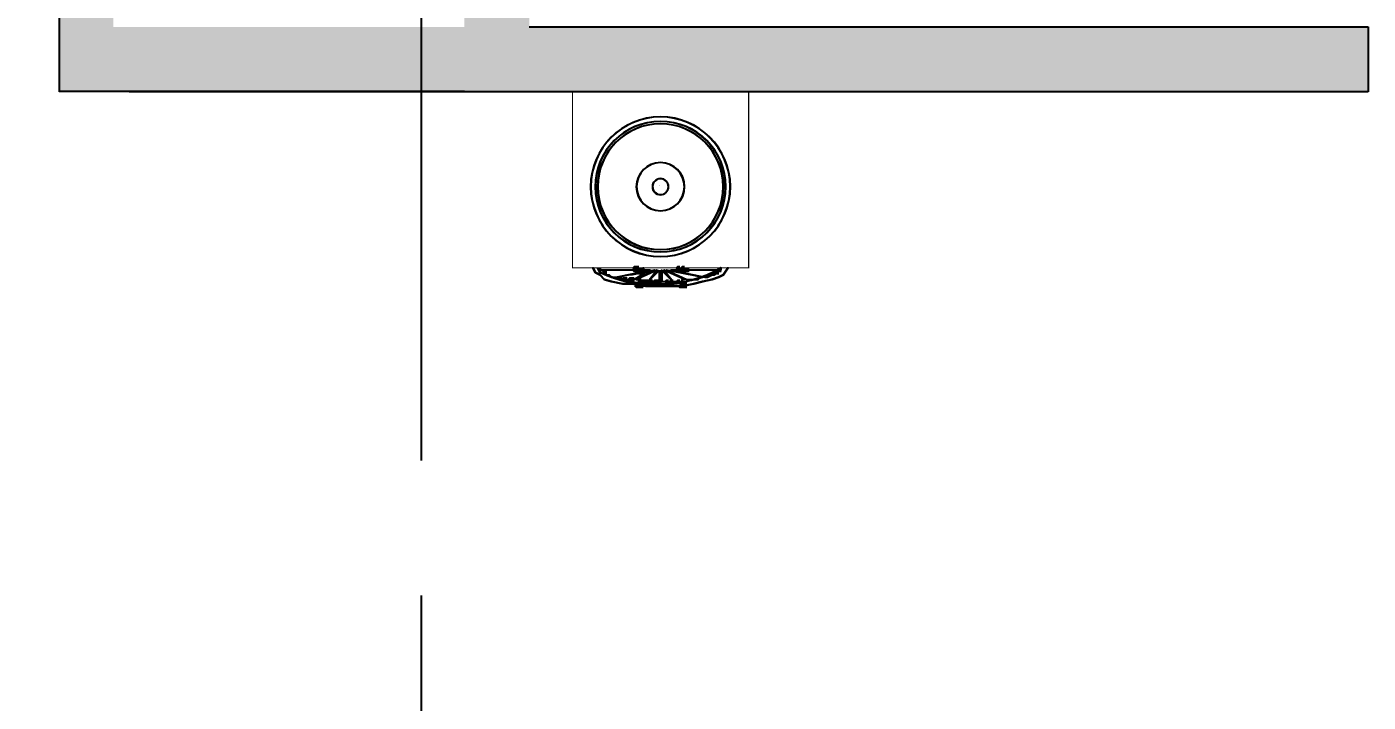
# Model space of a CAD drawing. Header units: millimetres. Extents: x -9318 to 9016603, y 0 to 838141.
# Drawn here: x 92672 to 95155, y 457073 to 458323 of the extents above; entities that cross this region are included whole.
import ezdxf
from ezdxf import colors
from ezdxf.entities.mleader import LeaderData, LeaderLine
from ezdxf.math import Vec2, Vec3

# ---------------------------------------------------------------- set-up
doc = ezdxf.new("R2010")
doc.units = ezdxf.units.MM
doc.linetypes.add('CENTER', pattern=[2, 1.25, -0.25, 0.25, -0.25])
doc.layers.add('ТХ_обор_бытовое', color=14, linetype='Continuous')
doc.styles.add('ISOCPEUR', font='isocpeur.ttf', dxfattribs={"width": 0.7})

# ---------------------------------------------------------------- blocks, each defined once
blk = doc.blocks.new('_DotSmall')
at = {"color": 8, "linetype": 'ByBlock', "const_width": 0.5}
blk.add_lwpolyline([(-0.0625, 0, 1), (0.0625, 0, 1)], format="xyb", close=True, dxfattribs=at)
blk = doc.blocks.new('У300')
at = {"layer": 'ТХ_обор_бытовое', "transparency": 33554559}
for points in [[(-230550.5, 67413.5), (-230554.7, 67413.5), (-230554.7, 67409.3), (-230550.5, 67405.1), (-230546.2, 67409.3), (-230546.2, 67413.5)], [(-230550.5, 67413), (-230554.7, 67413), (-230554.7, 67408.8), (-230550.5, 67404.6), (-230546.3, 67408.8), (-230546.3, 67413)], [(-230546.2, 67417.8), (-230550.5, 67417.8), (-230550.5, 67413.5), (-230546.2, 67409.3), (-230542, 67413.5), (-230542, 67417.8)], [(-230546.3, 67417.3), (-230550.5, 67417.3), (-230550.5, 67413), (-230546.3, 67408.8), (-230542, 67413), (-230542, 67417.3)], [(-230575.9, 67354.3), (-230580.1, 67354.3), (-230580.1, 67350), (-230575.9, 67345.8), (-230571.6, 67350), (-230571.6, 67354.3)], [(-230575.9, 67354.3), (-230580.1, 67354.3), (-230580.1, 67350), (-230575.9, 67345.8), (-230571.6, 67350), (-230571.6, 67354.3)], [(-230575.9, 67354.3), (-230580.1, 67354.3), (-230580.1, 67350), (-230575.9, 67345.8), (-230571.6, 67350), (-230571.6, 67354.3)], [(-230575.9, 67354.3), (-230580.1, 67354.3), (-230580.1, 67350), (-230575.9, 67345.8), (-230571.6, 67350), (-230571.6, 67354.3)], [(-230575.9, 67354.3), (-230580.1, 67354.3), (-230580.1, 67350), (-230575.9, 67345.8), (-230571.6, 67350), (-230571.6, 67354.3)], [(-230575.9, 67354.3), (-230580.1, 67354.3), (-230580.1, 67350), (-230575.9, 67345.8), (-230571.6, 67350), (-230571.6, 67354.3)], [(-230575.9, 67353.8), (-230580.1, 67353.8), (-230580.1, 67349.5), (-230575.9, 67345.3), (-230571.7, 67349.5), (-230571.7, 67353.8)], [(-230575.9, 67353.8), (-230580.1, 67353.8), (-230580.1, 67349.5), (-230575.9, 67345.3), (-230571.7, 67349.5), (-230571.7, 67353.8)], [(-230575.9, 67353.8), (-230580.1, 67353.8), (-230580.1, 67349.5), (-230575.9, 67345.3), (-230571.7, 67349.5), (-230571.7, 67353.8)], [(-230575.9, 67353.8), (-230580.1, 67353.8), (-230580.1, 67349.5), (-230575.9, 67345.3), (-230571.7, 67349.5), (-230571.7, 67353.8)], [(-230575.9, 67353.8), (-230580.1, 67353.8), (-230580.1, 67349.5), (-230575.9, 67345.3), (-230571.7, 67349.5), (-230571.7, 67353.8)], [(-230575.9, 67353.8), (-230580.1, 67353.8), (-230580.1, 67349.5), (-230575.9, 67345.3), (-230571.7, 67349.5), (-230571.7, 67353.8)], [(-230575.9, 67350), (-230580.1, 67350), (-230580.1, 67345.8), (-230575.9, 67341.6), (-230571.6, 67345.8), (-230571.6, 67350)], [(-230575.9, 67350), (-230580.1, 67350), (-230580.1, 67345.8), (-230575.9, 67341.6), (-230571.6, 67345.8), (-230571.6, 67350)], [(-230575.9, 67350), (-230580.1, 67350), (-230580.1, 67345.8), (-230575.9, 67341.6), (-230571.6, 67345.8), (-230571.6, 67350)], [(-230575.9, 67350), (-230580.1, 67350), (-230580.1, 67345.8), (-230575.9, 67341.6), (-230571.6, 67345.8), (-230571.6, 67350)], [(-230575.9, 67350), (-230580.1, 67350), (-230580.1, 67345.8), (-230575.9, 67341.6), (-230571.6, 67345.8), (-230571.6, 67350)], [(-230575.9, 67350), (-230580.1, 67350), (-230580.1, 67345.8), (-230575.9, 67341.6), (-230571.6, 67345.8), (-230571.6, 67350)], [(-230575.9, 67350), (-230580.1, 67350), (-230580.1, 67345.8), (-230575.9, 67341.6), (-230571.6, 67345.8), (-230571.6, 67350)], [(-230575.9, 67350), (-230580.1, 67350), (-230580.1, 67345.8), (-230575.9, 67341.6), (-230571.6, 67345.8), (-230571.6, 67350)], [(-230575.9, 67350), (-230580.1, 67350), (-230580.1, 67345.8), (-230575.9, 67341.6), (-230571.6, 67345.8), (-230571.6, 67350)], [(-230575.9, 67350), (-230580.1, 67350), (-230580.1, 67345.8), (-230575.9, 67341.6), (-230571.6, 67345.8), (-230571.6, 67350)], [(-230575.9, 67350), (-230580.1, 67350), (-230580.1, 67345.8), (-230575.9, 67341.6), (-230571.6, 67345.8), (-230571.6, 67350)], [(-230575.9, 67350), (-230580.1, 67350), (-230580.1, 67345.8), (-230575.9, 67341.6), (-230571.6, 67345.8), (-230571.6, 67350)], [(-230575.9, 67350), (-230580.1, 67350), (-230580.1, 67345.8), (-230575.9, 67341.6), (-230571.6, 67345.8), (-230571.6, 67350)], [(-230575.9, 67349.5), (-230580.1, 67349.5), (-230580.1, 67345.3), (-230575.9, 67341.1), (-230571.7, 67345.3), (-230571.7, 67349.5)], [(-230575.9, 67349.5), (-230580.1, 67349.5), (-230580.1, 67345.3), (-230575.9, 67341.1), (-230571.7, 67345.3), (-230571.7, 67349.5)], [(-230575.9, 67349.5), (-230580.1, 67349.5), (-230580.1, 67345.3), (-230575.9, 67341.1), (-230571.7, 67345.3), (-230571.7, 67349.5)], [(-230575.9, 67349.5), (-230580.1, 67349.5), (-230580.1, 67345.3), (-230575.9, 67341.1), (-230571.7, 67345.3), (-230571.7, 67349.5)], [(-230575.9, 67349.5), (-230580.1, 67349.5), (-230580.1, 67345.3), (-230575.9, 67341.1), (-230571.7, 67345.3), (-230571.7, 67349.5)], [(-230575.9, 67349.5), (-230580.1, 67349.5), (-230580.1, 67345.3), (-230575.9, 67341.1), (-230571.7, 67345.3), (-230571.7, 67349.5)], [(-230575.9, 67349.5), (-230580.1, 67349.5), (-230580.1, 67345.3), (-230575.9, 67341.1), (-230571.7, 67345.3), (-230571.7, 67349.5)], [(-230575.9, 67349.5), (-230580.1, 67349.5), (-230580.1, 67345.3), (-230575.9, 67341.1), (-230571.7, 67345.3), (-230571.7, 67349.5)], [(-230575.9, 67349.5), (-230580.1, 67349.5), (-230580.1, 67345.3), (-230575.9, 67341.1), (-230571.7, 67345.3), (-230571.7, 67349.5)], [(-230575.9, 67349.5), (-230580.1, 67349.5), (-230580.1, 67345.3), (-230575.9, 67341.1), (-230571.7, 67345.3), (-230571.7, 67349.5)], [(-230575.9, 67349.5), (-230580.1, 67349.5), (-230580.1, 67345.3), (-230575.9, 67341.1), (-230571.7, 67345.3), (-230571.7, 67349.5)], [(-230575.9, 67349.5), (-230580.1, 67349.5), (-230580.1, 67345.3), (-230575.9, 67341.1), (-230571.7, 67345.3), (-230571.7, 67349.5)], [(-230575.9, 67349.5), (-230580.1, 67349.5), (-230580.1, 67345.3), (-230575.9, 67341.1), (-230571.7, 67345.3), (-230571.7, 67349.5)], [(-230575.9, 67345.8), (-230580.1, 67345.8), (-230580.1, 67341.6), (-230575.9, 67337.3), (-230571.6, 67341.6), (-230571.6, 67345.8)], [(-230575.9, 67345.3), (-230580.1, 67345.3), (-230580.1, 67341.1), (-230575.9, 67336.8), (-230571.7, 67341.1), (-230571.7, 67345.3)], [(-230571.6, 67354.3), (-230575.9, 67354.3), (-230575.9, 67350), (-230571.6, 67345.8), (-230567.4, 67350), (-230567.4, 67354.3)], [(-230571.6, 67354.3), (-230575.9, 67354.3), (-230575.9, 67350), (-230571.6, 67345.8), (-230567.4, 67350), (-230567.4, 67354.3)], [(-230571.6, 67354.3), (-230575.9, 67354.3), (-230575.9, 67350), (-230571.6, 67345.8), (-230567.4, 67350), (-230567.4, 67354.3)], [(-230571.6, 67354.3), (-230575.9, 67354.3), (-230575.9, 67350), (-230571.6, 67345.8), (-230567.4, 67350), (-230567.4, 67354.3)], [(-230571.6, 67354.3), (-230575.9, 67354.3), (-230575.9, 67350), (-230571.6, 67345.8), (-230567.4, 67350), (-230567.4, 67354.3)], [(-230571.7, 67353.8), (-230575.9, 67353.8), (-230575.9, 67349.5), (-230571.7, 67345.3), (-230567.4, 67349.5), (-230567.4, 67353.8)], [(-230571.7, 67353.8), (-230575.9, 67353.8), (-230575.9, 67349.5), (-230571.7, 67345.3), (-230567.4, 67349.5), (-230567.4, 67353.8)], [(-230571.7, 67353.8), (-230575.9, 67353.8), (-230575.9, 67349.5), (-230571.7, 67345.3), (-230567.4, 67349.5), (-230567.4, 67353.8)], [(-230571.7, 67353.8), (-230575.9, 67353.8), (-230575.9, 67349.5), (-230571.7, 67345.3), (-230567.4, 67349.5), (-230567.4, 67353.8)], [(-230571.7, 67353.8), (-230575.9, 67353.8), (-230575.9, 67349.5), (-230571.7, 67345.3), (-230567.4, 67349.5), (-230567.4, 67353.8)], [(-230571.6, 67350), (-230575.9, 67350), (-230575.9, 67345.8), (-230571.6, 67341.6), (-230567.4, 67345.8), (-230567.4, 67350)], [(-230571.6, 67350), (-230575.9, 67350), (-230575.9, 67345.8), (-230571.6, 67341.6), (-230567.4, 67345.8), (-230567.4, 67350)], [(-230571.6, 67350), (-230575.9, 67350), (-230575.9, 67345.8), (-230571.6, 67341.6), (-230567.4, 67345.8), (-230567.4, 67350)], [(-230571.6, 67350), (-230575.9, 67350), (-230575.9, 67345.8), (-230571.6, 67341.6), (-230567.4, 67345.8), (-230567.4, 67350)], [(-230571.6, 67350), (-230575.9, 67350), (-230575.9, 67345.8), (-230571.6, 67341.6), (-230567.4, 67345.8), (-230567.4, 67350)], [(-230571.6, 67350), (-230575.9, 67350), (-230575.9, 67345.8), (-230571.6, 67341.6), (-230567.4, 67345.8), (-230567.4, 67350)], [(-230571.6, 67350), (-230575.9, 67350), (-230575.9, 67345.8), (-230571.6, 67341.6), (-230567.4, 67345.8), (-230567.4, 67350)], [(-230571.6, 67350), (-230575.9, 67350), (-230575.9, 67345.8), (-230571.6, 67341.6), (-230567.4, 67345.8), (-230567.4, 67350)], [(-230571.7, 67349.5), (-230575.9, 67349.5), (-230575.9, 67345.3), (-230571.7, 67341.1), (-230567.4, 67345.3), (-230567.4, 67349.5)], [(-230571.7, 67349.5), (-230575.9, 67349.5), (-230575.9, 67345.3), (-230571.7, 67341.1), (-230567.4, 67345.3), (-230567.4, 67349.5)], [(-230571.7, 67349.5), (-230575.9, 67349.5), (-230575.9, 67345.3), (-230571.7, 67341.1), (-230567.4, 67345.3), (-230567.4, 67349.5)], [(-230571.7, 67349.5), (-230575.9, 67349.5), (-230575.9, 67345.3), (-230571.7, 67341.1), (-230567.4, 67345.3), (-230567.4, 67349.5)], [(-230571.7, 67349.5), (-230575.9, 67349.5), (-230575.9, 67345.3), (-230571.7, 67341.1), (-230567.4, 67345.3), (-230567.4, 67349.5)], [(-230571.7, 67349.5), (-230575.9, 67349.5), (-230575.9, 67345.3), (-230571.7, 67341.1), (-230567.4, 67345.3), (-230567.4, 67349.5)], [(-230571.7, 67349.5), (-230575.9, 67349.5), (-230575.9, 67345.3), (-230571.7, 67341.1), (-230567.4, 67345.3), (-230567.4, 67349.5)], [(-230571.7, 67349.5), (-230575.9, 67349.5), (-230575.9, 67345.3), (-230571.7, 67341.1), (-230567.4, 67345.3), (-230567.4, 67349.5)], [(-230567.4, 67341.1), (-230571.7, 67341.1), (-230571.7, 67336.8), (-230567.4, 67332.6), (-230563.2, 67336.8), (-230563.2, 67341.1)], [(-230567.4, 67341.6), (-230571.6, 67341.6), (-230571.6, 67337.3), (-230567.4, 67333.1), (-230563.2, 67337.3), (-230563.2, 67341.6)], [(-230546.2, 67358.5), (-230550.5, 67358.5), (-230550.5, 67354.3), (-230546.2, 67350), (-230542, 67354.3), (-230542, 67358.5)], [(-230546.2, 67358.5), (-230550.5, 67358.5), (-230550.5, 67354.3), (-230546.2, 67350), (-230542, 67354.3), (-230542, 67358.5)], [(-230546.3, 67358), (-230550.5, 67358), (-230550.5, 67353.8), (-230546.3, 67349.5), (-230542, 67353.8), (-230542, 67358)], [(-230546.3, 67358), (-230550.5, 67358), (-230550.5, 67353.8), (-230546.3, 67349.5), (-230542, 67353.8), (-230542, 67358)], [(-230546.2, 67354.3), (-230550.5, 67354.3), (-230550.5, 67350), (-230546.2, 67345.8), (-230542, 67350), (-230542, 67354.3)], [(-230546.2, 67354.3), (-230550.5, 67354.3), (-230550.5, 67350), (-230546.2, 67345.8), (-230542, 67350), (-230542, 67354.3)], [(-230546.2, 67354.3), (-230550.5, 67354.3), (-230550.5, 67350), (-230546.2, 67345.8), (-230542, 67350), (-230542, 67354.3)], [(-230546.3, 67353.8), (-230550.5, 67353.8), (-230550.5, 67349.5), (-230546.3, 67345.3), (-230542, 67349.5), (-230542, 67353.8)], [(-230546.3, 67353.8), (-230550.5, 67353.8), (-230550.5, 67349.5), (-230546.3, 67345.3), (-230542, 67349.5), (-230542, 67353.8)], [(-230546.3, 67353.8), (-230550.5, 67353.8), (-230550.5, 67349.5), (-230546.3, 67345.3), (-230542, 67349.5), (-230542, 67353.8)], [(-230546.2, 67350), (-230550.5, 67350), (-230550.5, 67345.8), (-230546.2, 67341.6), (-230542, 67345.8), (-230542, 67350)], [(-230546.3, 67349.5), (-230550.5, 67349.5), (-230550.5, 67345.3), (-230546.3, 67341.1), (-230542, 67345.3), (-230542, 67349.5)], [(-230546.2, 67345.8), (-230550.5, 67345.8), (-230550.5, 67341.6), (-230546.2, 67337.3), (-230542, 67341.6), (-230542, 67345.8)], [(-230546.2, 67345.8), (-230550.5, 67345.8), (-230550.5, 67341.6), (-230546.2, 67337.3), (-230542, 67341.6), (-230542, 67345.8)], [(-230546.2, 67345.8), (-230550.5, 67345.8), (-230550.5, 67341.6), (-230546.2, 67337.3), (-230542, 67341.6), (-230542, 67345.8)], [(-230546.2, 67345.8), (-230550.5, 67345.8), (-230550.5, 67341.6), (-230546.2, 67337.3), (-230542, 67341.6), (-230542, 67345.8)], [(-230546.3, 67345.3), (-230550.5, 67345.3), (-230550.5, 67341.1), (-230546.3, 67336.8), (-230542, 67341.1), (-230542, 67345.3)], [(-230546.3, 67345.3), (-230550.5, 67345.3), (-230550.5, 67341.1), (-230546.3, 67336.8), (-230542, 67341.1), (-230542, 67345.3)], [(-230546.3, 67345.3), (-230550.5, 67345.3), (-230550.5, 67341.1), (-230546.3, 67336.8), (-230542, 67341.1), (-230542, 67345.3)], [(-230546.3, 67345.3), (-230550.5, 67345.3), (-230550.5, 67341.1), (-230546.3, 67336.8), (-230542, 67341.1), (-230542, 67345.3)], [(-230542, 67349.5), (-230546.3, 67349.5), (-230546.3, 67345.3), (-230542, 67341.1), (-230537.8, 67345.3), (-230537.8, 67349.5)], [(-230542, 67341.1), (-230546.3, 67341.1), (-230546.3, 67336.8), (-230542, 67332.6), (-230537.8, 67336.8), (-230537.8, 67341.1)], [(-230542, 67341.1), (-230546.3, 67341.1), (-230546.3, 67336.8), (-230542, 67332.6), (-230537.8, 67336.8), (-230537.8, 67341.1)], [(-230542, 67350), (-230546.2, 67350), (-230546.2, 67345.8), (-230542, 67341.6), (-230537.8, 67345.8), (-230537.8, 67350)], [(-230542, 67341.6), (-230546.2, 67341.6), (-230546.2, 67337.3), (-230542, 67333.1), (-230537.8, 67337.3), (-230537.8, 67341.6)], [(-230542, 67341.6), (-230546.2, 67341.6), (-230546.2, 67337.3), (-230542, 67333.1), (-230537.8, 67337.3), (-230537.8, 67341.6)], [(-230567.4, 67328.4), (-230571.7, 67328.4), (-230571.7, 67324.1), (-230567.4, 67319.9), (-230563.2, 67324.1), (-230563.2, 67328.4)], [(-230567.4, 67319.9), (-230571.7, 67319.9), (-230571.7, 67315.7), (-230567.4, 67311.4), (-230563.2, 67315.7), (-230563.2, 67319.9)], [(-230567.4, 67328.9), (-230571.6, 67328.9), (-230571.6, 67324.6), (-230567.4, 67320.4), (-230563.2, 67324.6), (-230563.2, 67328.9)], [(-230567.4, 67320.4), (-230571.6, 67320.4), (-230571.6, 67316.2), (-230567.4, 67311.9), (-230563.2, 67316.2), (-230563.2, 67320.4)], [(-230567.4, 67307.2), (-230571.7, 67307.2), (-230571.7, 67303), (-230567.4, 67298.7), (-230563.2, 67303), (-230563.2, 67307.2)], [(-230567.4, 67303), (-230571.7, 67303), (-230571.7, 67298.7), (-230567.4, 67294.5), (-230563.2, 67298.7), (-230563.2, 67303)], [(-230567.4, 67303), (-230571.7, 67303), (-230571.7, 67298.7), (-230567.4, 67294.5), (-230563.2, 67298.7), (-230563.2, 67303)], [(-230567.4, 67298.7), (-230571.7, 67298.7), (-230571.7, 67294.5), (-230567.4, 67290.3), (-230563.2, 67294.5), (-230563.2, 67298.7)], [(-230567.4, 67298.7), (-230571.7, 67298.7), (-230571.7, 67294.5), (-230567.4, 67290.3), (-230563.2, 67294.5), (-230563.2, 67298.7)], [(-230567.4, 67298.7), (-230571.7, 67298.7), (-230571.7, 67294.5), (-230567.4, 67290.3), (-230563.2, 67294.5), (-230563.2, 67298.7)], [(-230567.4, 67298.7), (-230571.7, 67298.7), (-230571.7, 67294.5), (-230567.4, 67290.3), (-230563.2, 67294.5), (-230563.2, 67298.7)], [(-230567.4, 67290.3), (-230571.7, 67290.3), (-230571.7, 67286), (-230567.4, 67281.8), (-230563.2, 67286), (-230563.2, 67290.3)], [(-230567.4, 67307.7), (-230571.6, 67307.7), (-230571.6, 67303.5), (-230567.4, 67299.2), (-230563.2, 67303.5), (-230563.2, 67307.7)], [(-230567.4, 67303.5), (-230571.6, 67303.5), (-230571.6, 67299.2), (-230567.4, 67295), (-230563.2, 67299.2), (-230563.2, 67303.5)], [(-230567.4, 67303.5), (-230571.6, 67303.5), (-230571.6, 67299.2), (-230567.4, 67295), (-230563.2, 67299.2), (-230563.2, 67303.5)], [(-230567.4, 67299.2), (-230571.6, 67299.2), (-230571.6, 67295), (-230567.4, 67290.8), (-230563.2, 67295), (-230563.2, 67299.2)], [(-230567.4, 67299.2), (-230571.6, 67299.2), (-230571.6, 67295), (-230567.4, 67290.8), (-230563.2, 67295), (-230563.2, 67299.2)], [(-230567.4, 67299.2), (-230571.6, 67299.2), (-230571.6, 67295), (-230567.4, 67290.8), (-230563.2, 67295), (-230563.2, 67299.2)], [(-230567.4, 67299.2), (-230571.6, 67299.2), (-230571.6, 67295), (-230567.4, 67290.8), (-230563.2, 67295), (-230563.2, 67299.2)], [(-230567.4, 67290.8), (-230571.6, 67290.8), (-230571.6, 67286.5), (-230567.4, 67282.3), (-230563.2, 67286.5), (-230563.2, 67290.8)], [(-230575.9, 67273.8), (-230580.1, 67273.8), (-230580.1, 67269.6), (-230575.9, 67265.4), (-230571.6, 67269.6), (-230571.6, 67273.8)], [(-230575.9, 67273.8), (-230580.1, 67273.8), (-230580.1, 67269.6), (-230575.9, 67265.4), (-230571.6, 67269.6), (-230571.6, 67273.8)], [(-230575.9, 67273.3), (-230580.1, 67273.3), (-230580.1, 67269.1), (-230575.9, 67264.9), (-230571.7, 67269.1), (-230571.7, 67273.3)], [(-230575.9, 67273.3), (-230580.1, 67273.3), (-230580.1, 67269.1), (-230575.9, 67264.9), (-230571.7, 67269.1), (-230571.7, 67273.3)], [(-230575.9, 67269.6), (-230580.1, 67269.6), (-230580.1, 67265.4), (-230575.9, 67261.1), (-230571.6, 67265.4), (-230571.6, 67269.6)], [(-230575.9, 67269.6), (-230580.1, 67269.6), (-230580.1, 67265.4), (-230575.9, 67261.1), (-230571.6, 67265.4), (-230571.6, 67269.6)], [(-230575.9, 67269.6), (-230580.1, 67269.6), (-230580.1, 67265.4), (-230575.9, 67261.1), (-230571.6, 67265.4), (-230571.6, 67269.6)], [(-230575.9, 67269.6), (-230580.1, 67269.6), (-230580.1, 67265.4), (-230575.9, 67261.1), (-230571.6, 67265.4), (-230571.6, 67269.6)], [(-230575.9, 67269.6), (-230580.1, 67269.6), (-230580.1, 67265.4), (-230575.9, 67261.1), (-230571.6, 67265.4), (-230571.6, 67269.6)], [(-230575.9, 67269.6), (-230580.1, 67269.6), (-230580.1, 67265.4), (-230575.9, 67261.1), (-230571.6, 67265.4), (-230571.6, 67269.6)], [(-230575.9, 67269.6), (-230580.1, 67269.6), (-230580.1, 67265.4), (-230575.9, 67261.1), (-230571.6, 67265.4), (-230571.6, 67269.6)], [(-230575.9, 67269.6), (-230580.1, 67269.6), (-230580.1, 67265.4), (-230575.9, 67261.1), (-230571.6, 67265.4), (-230571.6, 67269.6)], [(-230575.9, 67269.6), (-230580.1, 67269.6), (-230580.1, 67265.4), (-230575.9, 67261.1), (-230571.6, 67265.4), (-230571.6, 67269.6)], [(-230575.9, 67269.1), (-230580.1, 67269.1), (-230580.1, 67264.9), (-230575.9, 67260.6), (-230571.7, 67264.9), (-230571.7, 67269.1)], [(-230575.9, 67269.1), (-230580.1, 67269.1), (-230580.1, 67264.9), (-230575.9, 67260.6), (-230571.7, 67264.9), (-230571.7, 67269.1)], [(-230575.9, 67269.1), (-230580.1, 67269.1), (-230580.1, 67264.9), (-230575.9, 67260.6), (-230571.7, 67264.9), (-230571.7, 67269.1)], [(-230575.9, 67269.1), (-230580.1, 67269.1), (-230580.1, 67264.9), (-230575.9, 67260.6), (-230571.7, 67264.9), (-230571.7, 67269.1)], [(-230575.9, 67269.1), (-230580.1, 67269.1), (-230580.1, 67264.9), (-230575.9, 67260.6), (-230571.7, 67264.9), (-230571.7, 67269.1)], [(-230575.9, 67269.1), (-230580.1, 67269.1), (-230580.1, 67264.9), (-230575.9, 67260.6), (-230571.7, 67264.9), (-230571.7, 67269.1)], [(-230575.9, 67269.1), (-230580.1, 67269.1), (-230580.1, 67264.9), (-230575.9, 67260.6), (-230571.7, 67264.9), (-230571.7, 67269.1)], [(-230575.9, 67269.1), (-230580.1, 67269.1), (-230580.1, 67264.9), (-230575.9, 67260.6), (-230571.7, 67264.9), (-230571.7, 67269.1)], [(-230575.9, 67269.1), (-230580.1, 67269.1), (-230580.1, 67264.9), (-230575.9, 67260.6), (-230571.7, 67264.9), (-230571.7, 67269.1)], [(-230575.9, 67265.4), (-230580.1, 67265.4), (-230580.1, 67261.1), (-230575.9, 67256.9), (-230571.6, 67261.1), (-230571.6, 67265.4)], [(-230575.9, 67265.4), (-230580.1, 67265.4), (-230580.1, 67261.1), (-230575.9, 67256.9), (-230571.6, 67261.1), (-230571.6, 67265.4)], [(-230575.9, 67265.4), (-230580.1, 67265.4), (-230580.1, 67261.1), (-230575.9, 67256.9), (-230571.6, 67261.1), (-230571.6, 67265.4)], [(-230575.9, 67265.4), (-230580.1, 67265.4), (-230580.1, 67261.1), (-230575.9, 67256.9), (-230571.6, 67261.1), (-230571.6, 67265.4)], [(-230575.9, 67265.4), (-230580.1, 67265.4), (-230580.1, 67261.1), (-230575.9, 67256.9), (-230571.6, 67261.1), (-230571.6, 67265.4)], [(-230575.9, 67264.9), (-230580.1, 67264.9), (-230580.1, 67260.6), (-230575.9, 67256.4), (-230571.7, 67260.6), (-230571.7, 67264.9)], [(-230575.9, 67264.9), (-230580.1, 67264.9), (-230580.1, 67260.6), (-230575.9, 67256.4), (-230571.7, 67260.6), (-230571.7, 67264.9)], [(-230575.9, 67264.9), (-230580.1, 67264.9), (-230580.1, 67260.6), (-230575.9, 67256.4), (-230571.7, 67260.6), (-230571.7, 67264.9)], [(-230575.9, 67264.9), (-230580.1, 67264.9), (-230580.1, 67260.6), (-230575.9, 67256.4), (-230571.7, 67260.6), (-230571.7, 67264.9)], [(-230575.9, 67264.9), (-230580.1, 67264.9), (-230580.1, 67260.6), (-230575.9, 67256.4), (-230571.7, 67260.6), (-230571.7, 67264.9)], [(-230571.6, 67269.6), (-230575.9, 67269.6), (-230575.9, 67265.4), (-230571.6, 67261.1), (-230567.4, 67265.4), (-230567.4, 67269.6)], [(-230571.6, 67269.6), (-230575.9, 67269.6), (-230575.9, 67265.4), (-230571.6, 67261.1), (-230567.4, 67265.4), (-230567.4, 67269.6)], [(-230571.6, 67269.6), (-230575.9, 67269.6), (-230575.9, 67265.4), (-230571.6, 67261.1), (-230567.4, 67265.4), (-230567.4, 67269.6)], [(-230571.6, 67269.6), (-230575.9, 67269.6), (-230575.9, 67265.4), (-230571.6, 67261.1), (-230567.4, 67265.4), (-230567.4, 67269.6)], [(-230571.6, 67269.6), (-230575.9, 67269.6), (-230575.9, 67265.4), (-230571.6, 67261.1), (-230567.4, 67265.4), (-230567.4, 67269.6)], [(-230571.6, 67269.6), (-230575.9, 67269.6), (-230575.9, 67265.4), (-230571.6, 67261.1), (-230567.4, 67265.4), (-230567.4, 67269.6)], [(-230571.6, 67269.6), (-230575.9, 67269.6), (-230575.9, 67265.4), (-230571.6, 67261.1), (-230567.4, 67265.4), (-230567.4, 67269.6)], [(-230571.6, 67269.6), (-230575.9, 67269.6), (-230575.9, 67265.4), (-230571.6, 67261.1), (-230567.4, 67265.4), (-230567.4, 67269.6)], [(-230571.6, 67269.6), (-230575.9, 67269.6), (-230575.9, 67265.4), (-230571.6, 67261.1), (-230567.4, 67265.4), (-230567.4, 67269.6)], [(-230571.7, 67269.1), (-230575.9, 67269.1), (-230575.9, 67264.9), (-230571.7, 67260.6), (-230567.4, 67264.9), (-230567.4, 67269.1)], [(-230571.7, 67269.1), (-230575.9, 67269.1), (-230575.9, 67264.9), (-230571.7, 67260.6), (-230567.4, 67264.9), (-230567.4, 67269.1)], [(-230571.7, 67269.1), (-230575.9, 67269.1), (-230575.9, 67264.9), (-230571.7, 67260.6), (-230567.4, 67264.9), (-230567.4, 67269.1)], [(-230571.7, 67269.1), (-230575.9, 67269.1), (-230575.9, 67264.9), (-230571.7, 67260.6), (-230567.4, 67264.9), (-230567.4, 67269.1)], [(-230571.7, 67269.1), (-230575.9, 67269.1), (-230575.9, 67264.9), (-230571.7, 67260.6), (-230567.4, 67264.9), (-230567.4, 67269.1)], [(-230571.7, 67269.1), (-230575.9, 67269.1), (-230575.9, 67264.9), (-230571.7, 67260.6), (-230567.4, 67264.9), (-230567.4, 67269.1)], [(-230571.7, 67269.1), (-230575.9, 67269.1), (-230575.9, 67264.9), (-230571.7, 67260.6), (-230567.4, 67264.9), (-230567.4, 67269.1)], [(-230571.7, 67269.1), (-230575.9, 67269.1), (-230575.9, 67264.9), (-230571.7, 67260.6), (-230567.4, 67264.9), (-230567.4, 67269.1)], [(-230571.7, 67269.1), (-230575.9, 67269.1), (-230575.9, 67264.9), (-230571.7, 67260.6), (-230567.4, 67264.9), (-230567.4, 67269.1)], [(-230571.6, 67265.4), (-230575.9, 67265.4), (-230575.9, 67261.1), (-230571.6, 67256.9), (-230567.4, 67261.1), (-230567.4, 67265.4)], [(-230571.6, 67265.4), (-230575.9, 67265.4), (-230575.9, 67261.1), (-230571.6, 67256.9), (-230567.4, 67261.1), (-230567.4, 67265.4)], [(-230571.6, 67265.4), (-230575.9, 67265.4), (-230575.9, 67261.1), (-230571.6, 67256.9), (-230567.4, 67261.1), (-230567.4, 67265.4)], [(-230571.7, 67264.9), (-230575.9, 67264.9), (-230575.9, 67260.6), (-230571.7, 67256.4), (-230567.4, 67260.6), (-230567.4, 67264.9)], [(-230571.7, 67264.9), (-230575.9, 67264.9), (-230575.9, 67260.6), (-230571.7, 67256.4), (-230567.4, 67260.6), (-230567.4, 67264.9)], [(-230571.7, 67264.9), (-230575.9, 67264.9), (-230575.9, 67260.6), (-230571.7, 67256.4), (-230567.4, 67260.6), (-230567.4, 67264.9)], [(-230567.4, 67281.8), (-230571.7, 67281.8), (-230571.7, 67277.6), (-230567.4, 67273.3), (-230563.2, 67277.6), (-230563.2, 67281.8)], [(-230567.4, 67281.8), (-230571.7, 67281.8), (-230571.7, 67277.6), (-230567.4, 67273.3), (-230563.2, 67277.6), (-230563.2, 67281.8)], [(-230567.4, 67277.6), (-230571.7, 67277.6), (-230571.7, 67273.3), (-230567.4, 67269.1), (-230563.2, 67273.3), (-230563.2, 67277.6)], [(-230567.4, 67273.3), (-230571.7, 67273.3), (-230571.7, 67269.1), (-230567.4, 67264.9), (-230563.2, 67269.1), (-230563.2, 67273.3)], [(-230567.4, 67282.3), (-230571.6, 67282.3), (-230571.6, 67278.1), (-230567.4, 67273.8), (-230563.2, 67278.1), (-230563.2, 67282.3)], [(-230567.4, 67282.3), (-230571.6, 67282.3), (-230571.6, 67278.1), (-230567.4, 67273.8), (-230563.2, 67278.1), (-230563.2, 67282.3)], [(-230567.4, 67278.1), (-230571.6, 67278.1), (-230571.6, 67273.8), (-230567.4, 67269.6), (-230563.2, 67273.8), (-230563.2, 67278.1)], [(-230567.4, 67273.8), (-230571.6, 67273.8), (-230571.6, 67269.6), (-230567.4, 67265.4), (-230563.2, 67269.6), (-230563.2, 67273.8)], [(-230563.2, 67269.6), (-230567.4, 67269.6), (-230567.4, 67265.4), (-230563.2, 67261.1), (-230558.9, 67265.4), (-230558.9, 67269.6)], [(-230563.2, 67269.1), (-230567.4, 67269.1), (-230567.4, 67264.9), (-230563.2, 67260.6), (-230559, 67264.9), (-230559, 67269.1)], [(-230550.5, 67269.6), (-230554.7, 67269.6), (-230554.7, 67265.4), (-230550.5, 67261.1), (-230546.2, 67265.4), (-230546.2, 67269.6)], [(-230550.5, 67269.6), (-230554.7, 67269.6), (-230554.7, 67265.4), (-230550.5, 67261.1), (-230546.2, 67265.4), (-230546.2, 67269.6)], [(-230550.5, 67269.1), (-230554.7, 67269.1), (-230554.7, 67264.9), (-230550.5, 67260.6), (-230546.3, 67264.9), (-230546.3, 67269.1)], [(-230550.5, 67269.1), (-230554.7, 67269.1), (-230554.7, 67264.9), (-230550.5, 67260.6), (-230546.3, 67264.9), (-230546.3, 67269.1)], [(-230546.2, 67273.8), (-230550.5, 67273.8), (-230550.5, 67269.6), (-230546.2, 67265.4), (-230542, 67269.6), (-230542, 67273.8)], [(-230546.2, 67273.8), (-230550.5, 67273.8), (-230550.5, 67269.6), (-230546.2, 67265.4), (-230542, 67269.6), (-230542, 67273.8)], [(-230546.2, 67273.8), (-230550.5, 67273.8), (-230550.5, 67269.6), (-230546.2, 67265.4), (-230542, 67269.6), (-230542, 67273.8)], [(-230546.2, 67273.8), (-230550.5, 67273.8), (-230550.5, 67269.6), (-230546.2, 67265.4), (-230542, 67269.6), (-230542, 67273.8)], [(-230546.3, 67273.3), (-230550.5, 67273.3), (-230550.5, 67269.1), (-230546.3, 67264.9), (-230542, 67269.1), (-230542, 67273.3)], [(-230546.3, 67273.3), (-230550.5, 67273.3), (-230550.5, 67269.1), (-230546.3, 67264.9), (-230542, 67269.1), (-230542, 67273.3)], [(-230546.3, 67273.3), (-230550.5, 67273.3), (-230550.5, 67269.1), (-230546.3, 67264.9), (-230542, 67269.1), (-230542, 67273.3)], [(-230546.3, 67273.3), (-230550.5, 67273.3), (-230550.5, 67269.1), (-230546.3, 67264.9), (-230542, 67269.1), (-230542, 67273.3)], [(-230546.2, 67269.6), (-230550.5, 67269.6), (-230550.5, 67265.4), (-230546.2, 67261.1), (-230542, 67265.4), (-230542, 67269.6)], [(-230546.2, 67269.6), (-230550.5, 67269.6), (-230550.5, 67265.4), (-230546.2, 67261.1), (-230542, 67265.4), (-230542, 67269.6)], [(-230546.3, 67269.1), (-230550.5, 67269.1), (-230550.5, 67264.9), (-230546.3, 67260.6), (-230542, 67264.9), (-230542, 67269.1)], [(-230546.3, 67269.1), (-230550.5, 67269.1), (-230550.5, 67264.9), (-230546.3, 67260.6), (-230542, 67264.9), (-230542, 67269.1)], [(-230546.2, 67265.4), (-230550.5, 67265.4), (-230550.5, 67261.1), (-230546.2, 67256.9), (-230542, 67261.1), (-230542, 67265.4)], [(-230546.2, 67265.4), (-230550.5, 67265.4), (-230550.5, 67261.1), (-230546.2, 67256.9), (-230542, 67261.1), (-230542, 67265.4)], [(-230546.3, 67264.9), (-230550.5, 67264.9), (-230550.5, 67260.6), (-230546.3, 67256.4), (-230542, 67260.6), (-230542, 67264.9)], [(-230546.3, 67264.9), (-230550.5, 67264.9), (-230550.5, 67260.6), (-230546.3, 67256.4), (-230542, 67260.6), (-230542, 67264.9)], [(-230542, 67264.9), (-230546.3, 67264.9), (-230546.3, 67260.6), (-230542, 67256.4), (-230537.8, 67260.6), (-230537.8, 67264.9)], [(-230542, 67265.4), (-230546.2, 67265.4), (-230546.2, 67261.1), (-230542, 67256.9), (-230537.8, 67261.1), (-230537.8, 67265.4)], [(-230563.2, 67256.9), (-230567.4, 67256.9), (-230567.4, 67252.7), (-230563.2, 67248.4), (-230558.9, 67252.7), (-230558.9, 67256.9)], [(-230563.2, 67256.4), (-230567.4, 67256.4), (-230567.4, 67252.2), (-230563.2, 67247.9), (-230559, 67252.2), (-230559, 67256.4)], [(-230563.2, 67252.7), (-230567.4, 67252.7), (-230567.4, 67248.4), (-230563.2, 67244.2), (-230558.9, 67248.4), (-230558.9, 67252.7)], [(-230563.2, 67252.2), (-230567.4, 67252.2), (-230567.4, 67247.9), (-230563.2, 67243.7), (-230559, 67247.9), (-230559, 67252.2)], [(-230563.2, 67244.2), (-230567.4, 67244.2), (-230567.4, 67240), (-230563.2, 67235.7), (-230558.9, 67240), (-230558.9, 67244.2)], [(-230563.2, 67243.7), (-230567.4, 67243.7), (-230567.4, 67239.5), (-230563.2, 67235.2), (-230559, 67239.5), (-230559, 67243.7)], [(-230563.2, 67240), (-230567.4, 67240), (-230567.4, 67235.7), (-230563.2, 67231.5), (-230558.9, 67235.7), (-230558.9, 67240)], [(-230563.2, 67239.5), (-230567.4, 67239.5), (-230567.4, 67235.2), (-230563.2, 67231), (-230559, 67235.2), (-230559, 67239.5)], [(-230546.2, 67261.1), (-230550.5, 67261.1), (-230550.5, 67256.9), (-230546.2, 67252.7), (-230542, 67256.9), (-230542, 67261.1)], [(-230546.2, 67261.1), (-230550.5, 67261.1), (-230550.5, 67256.9), (-230546.2, 67252.7), (-230542, 67256.9), (-230542, 67261.1)], [(-230546.3, 67260.6), (-230550.5, 67260.6), (-230550.5, 67256.4), (-230546.3, 67252.2), (-230542, 67256.4), (-230542, 67260.6)], [(-230546.3, 67260.6), (-230550.5, 67260.6), (-230550.5, 67256.4), (-230546.3, 67252.2), (-230542, 67256.4), (-230542, 67260.6)], [(-230542, 67260.6), (-230546.3, 67260.6), (-230546.3, 67256.4), (-230542, 67252.2), (-230537.8, 67256.4), (-230537.8, 67260.6)], [(-230542, 67260.6), (-230546.3, 67260.6), (-230546.3, 67256.4), (-230542, 67252.2), (-230537.8, 67256.4), (-230537.8, 67260.6)], [(-230542, 67261.1), (-230546.2, 67261.1), (-230546.2, 67256.9), (-230542, 67252.7), (-230537.8, 67256.9), (-230537.8, 67261.1)], [(-230542, 67261.1), (-230546.2, 67261.1), (-230546.2, 67256.9), (-230542, 67252.7), (-230537.8, 67256.9), (-230537.8, 67261.1)], [(-230550.5, 67206.1), (-230554.7, 67206.1), (-230554.7, 67201.9), (-230550.5, 67197.6), (-230546.2, 67201.9), (-230546.2, 67206.1)], [(-230550.5, 67205.6), (-230554.7, 67205.6), (-230554.7, 67201.4), (-230550.5, 67197.1), (-230546.3, 67201.4), (-230546.3, 67205.6)]]:
    blk.add_hatch(color=8, dxfattribs=at).paths.add_polyline_path(points)
at = {"layer": 'ТХ_обор_бытовое', "color": 8, "const_width": 2}
blk.add_lwpolyline([(-230216, 67468.6), (-230216, 67142.6), (-230542, 67142.6), (-230542, 67468.6)], close=True, dxfattribs=at)
at = {"layer": 'ТХ_обор_бытовое', "color": 8}
for points in [[(-230550.5, 67184.9), (-230554.7, 67193.4), (-230563.2, 67201.9), (-230567.4, 67214.6), (-230571.6, 67235.7), (-230571.6, 67252.7), (-230575.9, 67278.1), (-230575.9, 67299.2), (-230575.9, 67324.6), (-230575.9, 67345.8), (-230571.6, 67367), (-230567.4, 67383.9), (-230563.2, 67400.8), (-230558.9, 67413.5), (-230554.7, 67422), (-230542, 67430.5), (-230554.7, 67422), (-230558.9, 67413.5), (-230563.2, 67400.8), (-230567.4, 67383.9), (-230571.6, 67367), (-230575.9, 67345.8), (-230575.9, 67324.6), (-230575.9, 67299.2), (-230575.9, 67278.1), (-230571.6, 67252.7), (-230571.6, 67235.7), (-230567.4, 67214.6), (-230563.2, 67201.9), (-230554.7, 67193.4), (-230550.5, 67184.9), (-230542, 67180.7), (-230550.5, 67184.9), (-230554.7, 67193.4), (-230563.2, 67201.9), (-230567.4, 67214.6), (-230571.6, 67235.7), (-230571.6, 67252.7), (-230575.9, 67278.1), (-230575.9, 67299.2), (-230575.9, 67324.6), (-230575.9, 67345.8), (-230571.6, 67367), (-230567.4, 67383.9), (-230563.2, 67400.8), (-230558.9, 67413.5), (-230554.7, 67422), (-230542, 67430.5)], [(-230571.6, 67367), (-230575.9, 67345.8), (-230575.9, 67324.6), (-230575.9, 67299.2), (-230575.9, 67278.1)], [(-230575.9, 67350), (-230575.9, 67345.8), (-230575.9, 67350), (-230571.6, 67350), (-230571.6, 67345.8), (-230575.9, 67345.8)], [(-230542, 67354.3), (-230546.2, 67354.3), (-230546.2, 67350), (-230550.5, 67350), (-230550.5, 67345.8), (-230546.2, 67345.8), (-230546.2, 67341.6), (-230542, 67337.3), (-230546.2, 67341.6), (-230546.2, 67345.8), (-230550.5, 67345.8), (-230550.5, 67350), (-230546.2, 67350), (-230546.2, 67354.3)], [(-230542, 67350), (-230546.2, 67350), (-230546.2, 67345.8), (-230542, 67345.8)], [(-230567.4, 67278.1), (-230571.6, 67299.2)], [(-230389.6, 67303.5), (-230389.6, 67303.5)], [(-230542, 67265.4), (-230546.2, 67265.4), (-230546.2, 67261.1), (-230542, 67261.1)], [(-230542, 67193.4), (-230546.2, 67193.4), (-230550.5, 67193.4), (-230542, 67189.2)], [(-230542, 67180.7), (-230550.5, 67184.9), (-230542, 67180.7)]]:
    blk.add_lwpolyline(points, dxfattribs=at)
at = {"layer": 'ТХ_обор_бытовое', "color": 8, "elevation": -0.6}
for points in [[(-230550.5, 67184.4), (-230554.7, 67192.9), (-230563.2, 67201.4), (-230567.4, 67214.1), (-230571.7, 67235.2), (-230571.7, 67252.2), (-230575.9, 67277.6), (-230575.9, 67298.7), (-230575.9, 67324.1), (-230575.9, 67345.3), (-230571.7, 67366.5), (-230567.4, 67383.4), (-230563.2, 67400.3), (-230559, 67413), (-230554.7, 67421.5), (-230542, 67430), (-230554.7, 67421.5), (-230559, 67413), (-230563.2, 67400.3), (-230567.4, 67383.4), (-230571.7, 67366.5), (-230575.9, 67345.3), (-230575.9, 67324.1), (-230575.9, 67298.7), (-230575.9, 67277.6), (-230571.7, 67252.2), (-230571.7, 67235.2), (-230567.4, 67214.1), (-230563.2, 67201.4), (-230554.7, 67192.9), (-230550.5, 67184.4), (-230542, 67180.2), (-230550.5, 67184.4), (-230554.7, 67192.9), (-230563.2, 67201.4), (-230567.4, 67214.1), (-230571.7, 67235.2), (-230571.7, 67252.2), (-230575.9, 67277.6), (-230575.9, 67298.7), (-230575.9, 67324.1), (-230575.9, 67345.3), (-230571.7, 67366.5), (-230567.4, 67383.4), (-230563.2, 67400.3), (-230559, 67413), (-230554.7, 67421.5), (-230542, 67430)], [(-230571.7, 67366.5), (-230575.9, 67345.3), (-230575.9, 67324.1), (-230575.9, 67298.7), (-230575.9, 67277.6)], [(-230575.9, 67349.5), (-230575.9, 67345.3), (-230575.9, 67349.5), (-230571.7, 67349.5), (-230571.7, 67345.3), (-230575.9, 67345.3)], [(-230542, 67353.8), (-230546.3, 67353.8), (-230546.3, 67349.5), (-230550.5, 67349.5), (-230550.5, 67345.3), (-230546.3, 67345.3), (-230546.3, 67341.1), (-230542, 67336.8), (-230546.3, 67341.1), (-230546.3, 67345.3), (-230550.5, 67345.3), (-230550.5, 67349.5), (-230546.3, 67349.5), (-230546.3, 67353.8)], [(-230542, 67349.5), (-230546.3, 67349.5), (-230546.3, 67345.3), (-230542, 67345.3)], [(-230567.4, 67277.6), (-230571.7, 67298.7)], [(-230389.6, 67303), (-230389.6, 67303)], [(-230542, 67264.9), (-230546.3, 67264.9), (-230546.3, 67260.6), (-230542, 67260.6)], [(-230542, 67192.9), (-230546.3, 67192.9), (-230550.5, 67192.9), (-230542, 67188.7)], [(-230542, 67180.2), (-230550.5, 67184.4), (-230542, 67180.2)]]:
    blk.add_lwpolyline(points, dxfattribs=at)
at = {"layer": 'ТХ_обор_бытовое', "color": 8}
blk.add_lwpolyline([(-230546.2, 67417.8), (-230542, 67417.8, 0.248454), (-230550.5, 67193.4, -0.207133)], format="xyb", close=True, dxfattribs=at)
at = {"layer": 'ТХ_обор_бытовое', "color": 8, "elevation": -0.6}
blk.add_lwpolyline([(-230546.3, 67417.3), (-230542, 67417.3, 0.248454), (-230550.5, 67192.9, -0.207133)], format="xyb", close=True, dxfattribs=at)
for points in [[(-230546.3, 67324.1), (-230559, 67387.6), (-230559, 67391.9), (-230554.7, 67400.3), (-230554.7, 67404.6), (-230550.5, 67408.8), (-230546.3, 67413)], [(-230546.3, 67315.7), (-230563.2, 67353.8), (-230563.2, 67358), (-230563.2, 67362.2), (-230563.2, 67366.5), (-230563.2, 67370.7), (-230563.2, 67374.9), (-230559, 67379.2), (-230559, 67383.4)], [(-230567.4, 67328.4), (-230567.4, 67332.6), (-230567.4, 67336.8), (-230567.4, 67341.1), (-230567.4, 67345.3), (-230563.2, 67345.3), (-230563.2, 67349.5), (-230546.3, 67311.4)], [(-230567.4, 67307.2), (-230567.4, 67311.4), (-230567.4, 67315.7), (-230567.4, 67319.9), (-230567.4, 67324.1), (-230567.4, 67328.4), (-230546.3, 67307.2)], [(-230546.3, 67303), (-230567.4, 67303), (-230567.4, 67298.7), (-230567.4, 67294.5), (-230567.4, 67290.3), (-230567.4, 67286), (-230567.4, 67281.8)], [(-230567.4, 67269.1), (-230567.4, 67273.3), (-230567.4, 67277.6), (-230567.4, 67281.8), (-230546.3, 67298.7), (-230563.2, 67260.6), (-230563.2, 67264.9), (-230567.4, 67264.9)], [(-230563.2, 67256.4), (-230550.5, 67277.6), (-230550.5, 67281.8), (-230546.3, 67294.5), (-230554.7, 67252.2), (-230554.7, 67247.9), (-230559, 67226.8), (-230559, 67231), (-230563.2, 67235.2), (-230563.2, 67239.5), (-230563.2, 67243.7), (-230563.2, 67247.9), (-230563.2, 67252.2)], [(-230571.7, 67264.9), (-230571.7, 67269.1), (-230575.9, 67269.1), (-230575.9, 67264.9), (-230575.9, 67260.6), (-230571.7, 67260.6)], [(-230546.3, 67192.9), (-230546.3, 67197.1), (-230550.5, 67201.4), (-230554.7, 67205.6), (-230554.7, 67209.8), (-230559, 67214.1), (-230559, 67218.3), (-230559, 67222.5), (-230546.3, 67286)], [(-230542, 67256.4), (-230546.3, 67256.4), (-230546.3, 67260.6), (-230550.5, 67264.9), (-230546.3, 67269.1), (-230546.3, 67273.3), (-230542, 67273.3), (-230546.3, 67273.3), (-230546.3, 67269.1), (-230550.5, 67264.9), (-230546.3, 67260.6), (-230546.3, 67256.4)]]:
    blk.add_lwpolyline(points, close=True, dxfattribs=at)
at = {"layer": 'ТХ_обор_бытовое', "color": 8}
for points in [[(-230546.2, 67324.6), (-230558.9, 67388.1), (-230558.9, 67392.4), (-230554.7, 67400.8), (-230554.7, 67405.1), (-230550.5, 67409.3), (-230546.2, 67413.5)], [(-230546.2, 67316.2), (-230563.2, 67354.3), (-230563.2, 67358.5), (-230563.2, 67362.7), (-230563.2, 67367), (-230563.2, 67371.2), (-230563.2, 67375.4), (-230558.9, 67379.7), (-230558.9, 67383.9)], [(-230567.4, 67328.9), (-230567.4, 67333.1), (-230567.4, 67337.3), (-230567.4, 67341.6), (-230567.4, 67345.8), (-230563.2, 67345.8), (-230563.2, 67350), (-230546.2, 67311.9)], [(-230567.4, 67307.7), (-230567.4, 67311.9), (-230567.4, 67316.2), (-230567.4, 67320.4), (-230567.4, 67324.6), (-230567.4, 67328.9), (-230546.2, 67307.7)], [(-230546.2, 67303.5), (-230567.4, 67303.5), (-230567.4, 67299.2), (-230567.4, 67295), (-230567.4, 67290.8), (-230567.4, 67286.5), (-230567.4, 67282.3)], [(-230567.4, 67269.6), (-230567.4, 67273.8), (-230567.4, 67278.1), (-230567.4, 67282.3), (-230546.2, 67299.2), (-230563.2, 67261.1), (-230563.2, 67265.4), (-230567.4, 67265.4)], [(-230563.2, 67256.9), (-230550.5, 67278.1), (-230550.5, 67282.3), (-230546.2, 67295), (-230554.7, 67252.7), (-230554.7, 67248.4), (-230558.9, 67227.3), (-230558.9, 67231.5), (-230563.2, 67235.7), (-230563.2, 67240), (-230563.2, 67244.2), (-230563.2, 67248.4), (-230563.2, 67252.7)], [(-230571.6, 67265.4), (-230571.6, 67269.6), (-230575.9, 67269.6), (-230575.9, 67265.4), (-230575.9, 67261.1), (-230571.6, 67261.1)], [(-230546.2, 67193.4), (-230546.2, 67197.6), (-230550.5, 67201.9), (-230554.7, 67206.1), (-230554.7, 67210.3), (-230558.9, 67214.6), (-230558.9, 67218.8), (-230558.9, 67223), (-230546.2, 67286.5)], [(-230542, 67256.9), (-230546.2, 67256.9), (-230546.2, 67261.1), (-230550.5, 67265.4), (-230546.2, 67269.6), (-230546.2, 67273.8), (-230542, 67273.8), (-230546.2, 67273.8), (-230546.2, 67269.6), (-230550.5, 67265.4), (-230546.2, 67261.1), (-230546.2, 67256.9)]]:
    blk.add_lwpolyline(points, close=True, dxfattribs=at)
for centre, radius in [((-230391.8, 67305.1, -0.6), 129.1), ((-230391.8, 67305.1, -0.6), 129.1), ((-230391.7, 67305.6), 129.1), ((-230391.7, 67305.6), 129.1), ((-230391.7, 67305.6), 120.7), ((-230391.8, 67305.1, -0.6), 120.7), ((-230391.8, 67305.1, -0.6), 116.4), ((-230391.7, 67305.6), 116.4), ((-230391.7, 67305.6), 44.5), ((-230391.8, 67305.1, -0.6), 44.5), ((-230391.8, 67305.1, -0.6), 14.8), ((-230391.7, 67305.6), 14.8)]:
    blk.add_circle(centre, radius, dxfattribs=at)

msp = doc.modelspace()

# ---------------------------------------------------------------- hatches: boundary and pattern name
at = {"ltscale": 100}
h = msp.add_hatch(dxfattribs=at)
h.set_pattern_fill('AR-CONC', color=256, scale=30)
h.set_pattern_definition([(50, (5759.64, 336407.27), (215.17805, -18.82564), [22.5, -247.5]), (355, (5759.64, 336407.27), (-41.6254, 225.65764), [18, -198]), (100.45144, (5777.57, 336405.7), (173.55265, 206.832), [19.12206, -210.34263]), (46.1842, (5759.64, 336467.27), (320.1724, -49.6558), [33.75, -371.25]), (96.63564, (5786.32, 336463.14), (280.3986, 292.2356), [28.6831, -315.5141]), (351.18416, (5759.64, 336467.27), (280.3986, 292.2356), [27, -297]), (21, (5789.64, 336452.27), (179.07212, -120.78567), [22.5, -247.5]), (326, (5789.64, 336452.27), (72.9946, 217.545), [18, -198]), (71.45144, (5804.56, 336442.2), (252.0667, 96.75935), [19.12206, -210.34263]), (37.5, (5759.64, 336407.274), (3.647957, 99.868156), [0, -195.6, 0, -201, 0, -198.75]), (7.5, (5759.64, 336407.27), (78.92086, 118.32351), [0, -114.6, 0, -191.1, 0, -75.75]), (327.5, (5692.74, 336407.274), (160.14673, -6.76646), [0, -75, 0, -234, 0, -310.5]), (317.5, (5662.74, 336407.27), (174.95585, 30.0315), [0, -97.5, 0, -155.4, 0, -220.5])])
h.paths.add_polyline_path([(93602.03, 461132.58), (93602.03, 460932.58), (93482.03, 460932.58), (93482.03, 461132.58)], flags=16)
h.paths.add_polyline_path([(93602.03, 460732.58), (93482.03, 460732.58), (93482.03, 460932.58), (93602.03, 460932.58)], flags=16)
h.paths.add_polyline_path([(93602.04, 463757.96), (93482.04, 463757.96), (93482.03, 461855.03), (93483.71, 461855.03), (93483.71, 461735.04), (93482.03, 461735.03), (93482.02, 459442.87), (93482.02, 458322.87), (92832.03, 458322.87), (92832.03, 459322.87), (93481.87, 459322.87), (93481.86, 459442.87), (92832.03, 459442.87), (92832.03, 463757.96), (92732.03, 463757.96), (92732.03, 459442.87), (92732.03, 458202.87), (95154.95, 458202.87), (95154.95, 458322.87), (93602.04, 458322.87)])

# ---------------------------------------------------------------- linework, layer by layer
at = {"linetype": 'CENTER', "ltscale": 1000}
msp.add_line((93402.03, 470770.43), (93402.03, 415038.08), dxfattribs=at)
at = {"ltscale": 100}
for p, q in [((92732.03, 463757.96), (92732.03, 458202.87)), ((93602.03, 458322.87), (95154.95, 458322.87)), ((95154.95, 458322.87), (95154.95, 458202.87)), ((93481.91, 458203.2), (92732.03, 458203.2)), ((95154.95, 458202.87), (92861.45, 458202.87))]:
    msp.add_line(p, q, dxfattribs=at)

# ---------------------------------------------------------------- block references
at = {"xscale": -1, "rotation": 270}
msp.add_blockref('У300', (26539.62, 688418.86), dxfattribs=at)

# ---------------------------------------------------------------- leaders
ml = msp.add_multileader_mtext('Standard')
ml.set_content('+13,200', color=8, style='ISOCPEUR')
ml.set_leader_properties(color=8, linetype='Continuous', lineweight=-1)
ml.set_arrow_properties(name='DOTSMALL')
ml.build(insert=Vec2(0, 0))
ml.multileader.update_dxf_attribs({"has_text_frame": 1, "text_left_attachment_type": 4, "text_right_attachment_type": 4, "dogleg_length": 100, "arrow_head_size": 180})
ctx = ml.context
ctx.base_point, ctx.char_height, ctx.arrow_head_size, ctx.landing_gap_size, ctx.plane_origin = Vec3(93068.63, 826103.47), 250, 180, 50, Vec3(90907.41, 825512.23)
ctx.left_attachment, ctx.right_attachment = 4, 4
notes = []
notes.append((ctx, [(0, (0, 0, 0), (0, 0), (1, 0), 1, [])]))
ctx.mtext.insert, ctx.mtext.width, ctx.mtext.line_spacing_style, ctx.mtext.flow_direction = Vec3(93118.63, 826436.81), 852.697, 2, 5
ml = msp.add_multileader_mtext('Standard')
ml.set_content('+13,700', color=8, style='ISOCPEUR')
ml.set_leader_properties(color=8, linetype='Continuous', lineweight=-1)
ml.set_arrow_properties(name='DOTSMALL')
ml.build(insert=Vec2(0, 0))
ml.multileader.update_dxf_attribs({"has_text_frame": 1, "text_left_attachment_type": 4, "text_right_attachment_type": 4, "dogleg_length": 100, "arrow_head_size": 180})
ctx = ml.context
ctx.base_point, ctx.char_height, ctx.arrow_head_size, ctx.landing_gap_size, ctx.plane_origin = Vec3(118053.07, 658154.33), 250, 180, 50, Vec3(117803.7, 657493.51)
ctx.left_attachment, ctx.right_attachment = 4, 4
notes.append((ctx, [(0, (0, 0, 0), (0, 0), (1, 0), 1, [])]))
ctx.mtext.insert, ctx.mtext.width, ctx.mtext.line_spacing_style, ctx.mtext.flow_direction = Vec3(118103.07, 658487.66), 852.697, 2, 5
ml = msp.add_multileader_mtext('Standard')
ml.set_content('+15,850', color=8, style='ISOCPEUR')
ml.set_leader_properties(color=8, linetype='Continuous', lineweight=-1)
ml.set_arrow_properties(name='DOTSMALL')
ml.build(insert=Vec2(0, 0))
ml.multileader.update_dxf_attribs({"has_text_frame": 1, "text_left_attachment_type": 4, "text_right_attachment_type": 4, "dogleg_length": 100, "arrow_head_size": 180})
ctx = ml.context
ctx.base_point, ctx.char_height, ctx.arrow_head_size, ctx.landing_gap_size, ctx.plane_origin = Vec3(116043.29, 652621.27), 250, 180, 50, Vec3(116522.41, 649668.82)
ctx.left_attachment, ctx.right_attachment = 4, 4
notes.append((ctx, [(0, (0, 0, 0), (0, 0), (1, 0), 1, [])]))
ctx.mtext.insert, ctx.mtext.width, ctx.mtext.line_spacing_style, ctx.mtext.flow_direction = Vec3(116093.29, 652954.61), 852.697, 2, 5
ml = msp.add_multileader_mtext('Standard')
ml.set_content('+9,800', color=8, style='ISOCPEUR')
ml.set_leader_properties(color=8, linetype='Continuous', lineweight=-1)
ml.set_arrow_properties(name='DOTSMALL')
ml.build(insert=Vec2(0, 0))
ml.multileader.update_dxf_attribs({"has_text_frame": 1, "text_left_attachment_type": 4, "text_right_attachment_type": 4, "dogleg_length": 100, "arrow_head_size": 180})
ctx = ml.context
ctx.base_point, ctx.char_height, ctx.arrow_head_size, ctx.landing_gap_size, ctx.plane_origin = Vec3(118053.07, 538154.33), 250, 180, 50, Vec3(117803.7, 537493.51)
ctx.left_attachment, ctx.right_attachment = 4, 4
notes.append((ctx, [(0, (0, 0, 0), (0, 0), (1, 0), 1, [])]))
ctx.mtext.insert, ctx.mtext.width, ctx.mtext.line_spacing_style, ctx.mtext.flow_direction = Vec3(118103.07, 538487.66), 852.697, 2, 5
ml = msp.add_multileader_mtext('Standard')
ml.set_content('+11,750', color=8, style='ISOCPEUR')
ml.set_leader_properties(color=8, linetype='Continuous', lineweight=-1)
ml.set_arrow_properties(name='DOTSMALL')
ml.build(insert=Vec2(0, 0))
ml.multileader.update_dxf_attribs({"has_text_frame": 1, "text_left_attachment_type": 4, "text_right_attachment_type": 4, "dogleg_length": 100, "arrow_head_size": 180})
ctx = ml.context
ctx.base_point, ctx.char_height, ctx.arrow_head_size, ctx.landing_gap_size, ctx.plane_origin = Vec3(116043.29, 532621.27), 250, 180, 50, Vec3(116522.41, 529668.82)
ctx.left_attachment, ctx.right_attachment = 4, 4
notes.append((ctx, [(0, (0, 0, 0), (0, 0), (1, 0), 1, [])]))
ctx.mtext.insert, ctx.mtext.width, ctx.mtext.line_spacing_style, ctx.mtext.flow_direction = Vec3(116093.29, 532954.61), 852.697, 2, 5
for ctx, leaders in notes:
    for number, flags, end, landing, length, lines in leaders:
        leader = LeaderData()
        leader.index, (leader.has_last_leader_line, leader.has_dogleg_vector, leader.attachment_direction) = number, flags
        leader.last_leader_point, leader.dogleg_vector, leader.dogleg_length = Vec3(end), Vec3(landing), length
        for number, points, colour, breaks in lines:
            line = LeaderLine()
            line.index, line.vertices, line.color, line.breaks = number, Vec3.list(points), colors.encode_raw_color(colour), breaks
            leader.lines.append(line)
        ctx.leaders.append(leader)

doc.saveas('drawing.dxf')
